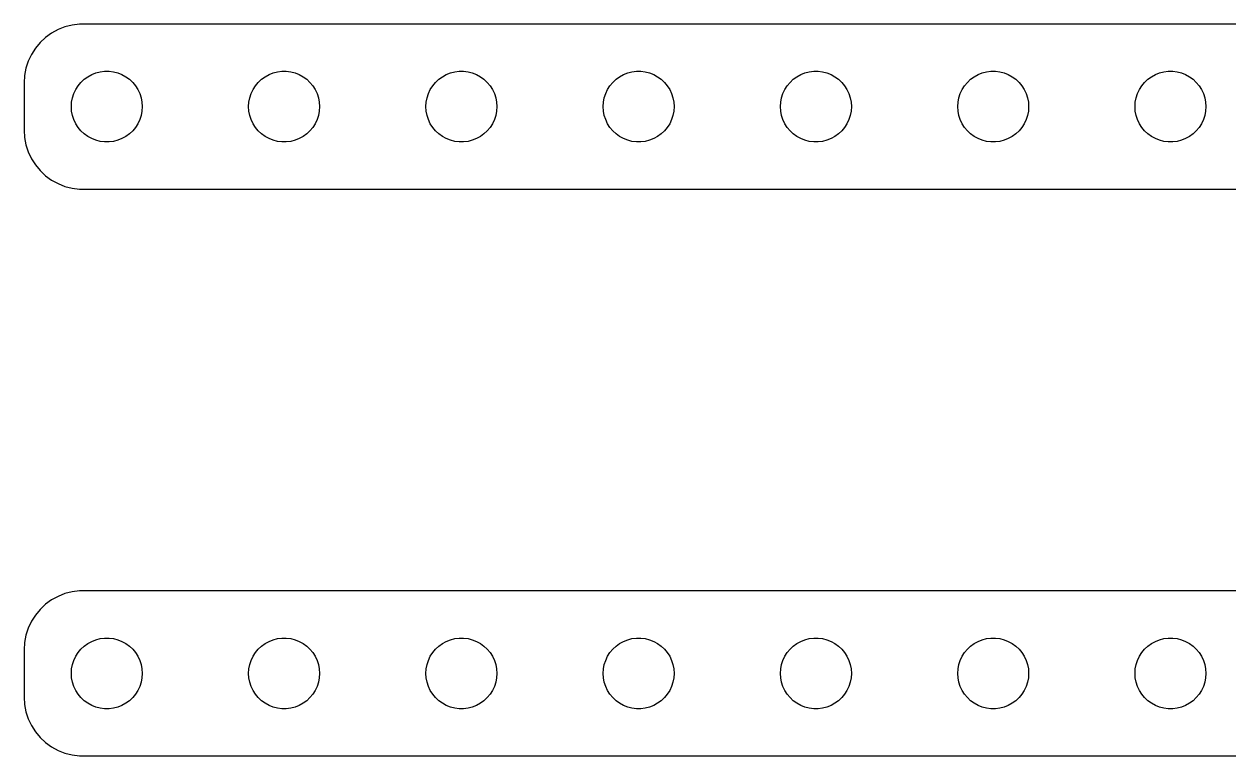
# Model space of a CAD drawing. Header units: metres. Extents: x -97 to 97, y 45 to 75.
# Drawn here: x -97.2 to -46.3, y 44.5 to 75.5 of the extents above; entities that cross this region are included whole.
import ezdxf

# ---------------------------------------------------------------- set-up
doc = ezdxf.new("R2010")
doc.units = ezdxf.units.M

msp = doc.modelspace()

# ---------------------------------------------------------------- linework, layer by layer
for p, q in [((-95.2184, 75.4557), (-95.5225, 75.3776)), ((-94.907, 75.4951), (-95.2184, 75.4557)), ((94.907, 75.4951), (-94.907, 75.4951)), ((-96.0896, 75.1108), (-96.3436, 74.9263)), ((-95.8144, 75.2621), (-96.0896, 75.1108)), ((-95.5225, 75.3776), (-95.8144, 75.2621)), ((-96.7725, 74.4695), (-96.9408, 74.2044)), ((-96.5724, 74.7114), (-96.7725, 74.4695)), ((-96.3436, 74.9263), (-96.5724, 74.7114)), ((-97.0744, 73.9203), (-97.1714, 73.6217)), ((-96.9408, 74.2044), (-97.0744, 73.9203)), ((-97.1714, 73.6217), (-97.2303, 73.3133)), ((-94.3887, 73.3572), (-94.2135, 73.4266)), ((-94.2135, 73.4266), (-94.0311, 73.4734)), ((-94.0311, 73.4734), (-93.8442, 73.497)), ((-93.8442, 73.497), (-93.6558, 73.497)), ((-93.6558, 73.497), (-93.4689, 73.4734)), ((-93.4689, 73.4734), (-93.2865, 73.4266)), ((-93.2865, 73.4266), (-93.1113, 73.3572)), ((-86.8887, 73.3572), (-86.7135, 73.4266)), ((-86.7135, 73.4266), (-86.5311, 73.4734)), ((-86.5311, 73.4734), (-86.3442, 73.497)), ((-86.3442, 73.497), (-86.1558, 73.497)), ((-86.1558, 73.497), (-85.9689, 73.4734)), ((-85.9689, 73.4734), (-85.7865, 73.4266)), ((-85.7865, 73.4266), (-85.6113, 73.3572)), ((-79.3887, 73.3572), (-79.2135, 73.4266)), ((-79.2135, 73.4266), (-79.0311, 73.4734)), ((-79.0311, 73.4734), (-78.8442, 73.497)), ((-78.8442, 73.497), (-78.6558, 73.497)), ((-78.6558, 73.497), (-78.4689, 73.4734)), ((-78.4689, 73.4734), (-78.2865, 73.4266)), ((-78.2865, 73.4266), (-78.1113, 73.3572)), ((-71.8887, 73.3572), (-71.7135, 73.4266)), ((-71.7135, 73.4266), (-71.5311, 73.4734)), ((-71.5311, 73.4734), (-71.3442, 73.497)), ((-71.3442, 73.497), (-71.1558, 73.497)), ((-71.1558, 73.497), (-70.9689, 73.4734)), ((-70.9689, 73.4734), (-70.7865, 73.4266)), ((-70.7865, 73.4266), (-70.6113, 73.3572)), ((-64.3887, 73.3572), (-64.2135, 73.4266)), ((-64.2135, 73.4266), (-64.0311, 73.4734)), ((-64.0311, 73.4734), (-63.8442, 73.497)), ((-63.8442, 73.497), (-63.6558, 73.497)), ((-63.6558, 73.497), (-63.4689, 73.4734)), ((-63.4689, 73.4734), (-63.2865, 73.4266)), ((-63.2865, 73.4266), (-63.1113, 73.3572)), ((-56.8887, 73.3572), (-56.7135, 73.4266)), ((-56.7135, 73.4266), (-56.5311, 73.4734)), ((-56.5311, 73.4734), (-56.3442, 73.497)), ((-56.3442, 73.497), (-56.1558, 73.497)), ((-56.1558, 73.497), (-55.9689, 73.4734)), ((-55.9689, 73.4734), (-55.7865, 73.4266)), ((-55.7865, 73.4266), (-55.6113, 73.3572)), ((-49.3887, 73.3572), (-49.2135, 73.4266)), ((-49.2135, 73.4266), (-49.0311, 73.4734)), ((-49.0311, 73.4734), (-48.8442, 73.497)), ((-48.8442, 73.497), (-48.6558, 73.497)), ((-48.6558, 73.497), (-48.4689, 73.4734)), ((-48.4689, 73.4734), (-48.2865, 73.4266)), ((-48.2865, 73.4266), (-48.1113, 73.3572)), ((-97.2303, 73.3133), (-97.25, 73)), ((-97.25, 73), (-97.25, 71)), ((-94.9635, 72.8817), (-94.8434, 73.0268)), ((-94.8434, 73.0268), (-94.7061, 73.1558)), ((-94.7061, 73.1558), (-94.5537, 73.2665)), ((-94.5537, 73.2665), (-94.3887, 73.3572)), ((-93.1113, 73.3572), (-92.9463, 73.2665)), ((-92.9463, 73.2665), (-92.7939, 73.1558)), ((-92.7939, 73.1558), (-92.6565, 73.0268)), ((-92.6565, 73.0268), (-92.5365, 72.8817)), ((-87.4635, 72.8817), (-87.3434, 73.0268)), ((-87.3434, 73.0268), (-87.2061, 73.1558)), ((-87.2061, 73.1558), (-87.0537, 73.2665)), ((-87.0537, 73.2665), (-86.8887, 73.3572)), ((-85.6113, 73.3572), (-85.4463, 73.2665)), ((-85.4463, 73.2665), (-85.2939, 73.1558)), ((-85.2939, 73.1558), (-85.1565, 73.0268)), ((-85.1565, 73.0268), (-85.0365, 72.8817)), ((-79.9635, 72.8817), (-79.8434, 73.0268)), ((-79.8434, 73.0268), (-79.7061, 73.1558)), ((-79.7061, 73.1558), (-79.5537, 73.2665)), ((-79.5537, 73.2665), (-79.3887, 73.3572)), ((-78.1113, 73.3572), (-77.9463, 73.2665)), ((-77.9463, 73.2665), (-77.7939, 73.1558)), ((-77.7939, 73.1558), (-77.6565, 73.0268)), ((-77.6565, 73.0268), (-77.5365, 72.8817)), ((-72.4635, 72.8817), (-72.3434, 73.0268)), ((-72.3434, 73.0268), (-72.2061, 73.1558)), ((-72.2061, 73.1558), (-72.0537, 73.2665)), ((-72.0537, 73.2665), (-71.8887, 73.3572)), ((-70.6113, 73.3572), (-70.4463, 73.2665)), ((-70.4463, 73.2665), (-70.2939, 73.1558)), ((-70.2939, 73.1558), (-70.1565, 73.0268)), ((-70.1565, 73.0268), (-70.0365, 72.8817)), ((-64.9635, 72.8817), (-64.8434, 73.0268)), ((-64.8434, 73.0268), (-64.7061, 73.1558)), ((-64.7061, 73.1558), (-64.5537, 73.2665)), ((-64.5537, 73.2665), (-64.3887, 73.3572)), ((-63.1113, 73.3572), (-62.9463, 73.2665)), ((-62.9463, 73.2665), (-62.7939, 73.1558)), ((-62.7939, 73.1558), (-62.6565, 73.0268)), ((-62.6565, 73.0268), (-62.5365, 72.8817)), ((-57.4635, 72.8817), (-57.3434, 73.0268)), ((-57.3434, 73.0268), (-57.2061, 73.1558)), ((-57.2061, 73.1558), (-57.0537, 73.2665)), ((-57.0537, 73.2665), (-56.8887, 73.3572)), ((-55.6113, 73.3572), (-55.4463, 73.2665)), ((-55.4463, 73.2665), (-55.2939, 73.1558)), ((-55.2939, 73.1558), (-55.1565, 73.0268)), ((-55.1565, 73.0268), (-55.0365, 72.8817)), ((-49.9635, 72.8817), (-49.8434, 73.0268)), ((-49.8434, 73.0268), (-49.7061, 73.1558)), ((-49.7061, 73.1558), (-49.5537, 73.2665)), ((-49.5537, 73.2665), (-49.3887, 73.3572)), ((-48.1113, 73.3572), (-47.9463, 73.2665)), ((-47.9463, 73.2665), (-47.7939, 73.1558)), ((-47.7939, 73.1558), (-47.6565, 73.0268)), ((-47.6565, 73.0268), (-47.5365, 72.8817)), ((-95.2029, 72.373), (-95.1447, 72.5522)), ((-95.1447, 72.5522), (-95.0645, 72.7226)), ((-95.0645, 72.7226), (-94.9635, 72.8817)), ((-92.5365, 72.8817), (-92.4355, 72.7226)), ((-92.4355, 72.7226), (-92.3553, 72.5522)), ((-92.3553, 72.5522), (-92.2971, 72.373)), ((-87.7029, 72.373), (-87.6447, 72.5522)), ((-87.6447, 72.5522), (-87.5645, 72.7226)), ((-87.5645, 72.7226), (-87.4635, 72.8817)), ((-85.0365, 72.8817), (-84.9355, 72.7226)), ((-84.9355, 72.7226), (-84.8553, 72.5522)), ((-84.8553, 72.5522), (-84.7971, 72.373)), ((-80.2029, 72.373), (-80.1447, 72.5522)), ((-80.1447, 72.5522), (-80.0645, 72.7226)), ((-80.0645, 72.7226), (-79.9635, 72.8817)), ((-77.5365, 72.8817), (-77.4355, 72.7226)), ((-77.4355, 72.7226), (-77.3553, 72.5522)), ((-77.3553, 72.5522), (-77.2971, 72.373)), ((-72.7029, 72.373), (-72.6447, 72.5522)), ((-72.6447, 72.5522), (-72.5645, 72.7226)), ((-72.5645, 72.7226), (-72.4635, 72.8817)), ((-70.0365, 72.8817), (-69.9355, 72.7226)), ((-69.9355, 72.7226), (-69.8553, 72.5522)), ((-69.8553, 72.5522), (-69.7971, 72.373)), ((-65.2029, 72.373), (-65.1447, 72.5522)), ((-65.1447, 72.5522), (-65.0645, 72.7226)), ((-65.0645, 72.7226), (-64.9635, 72.8817)), ((-62.5365, 72.8817), (-62.4355, 72.7226)), ((-62.4355, 72.7226), (-62.3553, 72.5522)), ((-62.3553, 72.5522), (-62.2971, 72.373)), ((-57.7029, 72.373), (-57.6447, 72.5522)), ((-57.6447, 72.5522), (-57.5645, 72.7226)), ((-57.5645, 72.7226), (-57.4635, 72.8817)), ((-55.0365, 72.8817), (-54.9355, 72.7226)), ((-54.9355, 72.7226), (-54.8553, 72.5522)), ((-54.8553, 72.5522), (-54.7971, 72.373)), ((-50.2029, 72.373), (-50.1447, 72.5522)), ((-50.1447, 72.5522), (-50.0645, 72.7226)), ((-50.0645, 72.7226), (-49.9635, 72.8817)), ((-47.5365, 72.8817), (-47.4355, 72.7226)), ((-47.4355, 72.7226), (-47.3553, 72.5522)), ((-47.3553, 72.5522), (-47.2971, 72.373)), ((-95.25, 72), (-95.2382, 72.188)), ((-95.2382, 71.812), (-95.25, 72)), ((-95.2382, 72.188), (-95.2029, 72.373)), ((-92.2971, 72.373), (-92.2618, 72.188)), ((-92.2618, 72.188), (-92.25, 72)), ((-92.25, 72), (-92.2618, 71.812)), ((-87.75, 72), (-87.7382, 72.188)), ((-87.7382, 71.812), (-87.75, 72)), ((-87.7382, 72.188), (-87.7029, 72.373)), ((-84.7971, 72.373), (-84.7618, 72.188)), ((-84.7618, 72.188), (-84.75, 72)), ((-84.75, 72), (-84.7618, 71.812)), ((-80.25, 72), (-80.2382, 72.188)), ((-80.2382, 71.812), (-80.25, 72)), ((-80.2382, 72.188), (-80.2029, 72.373)), ((-77.2971, 72.373), (-77.2618, 72.188)), ((-77.2618, 72.188), (-77.25, 72)), ((-77.25, 72), (-77.2618, 71.812)), ((-72.75, 72), (-72.7382, 72.188)), ((-72.7382, 71.812), (-72.75, 72)), ((-72.7382, 72.188), (-72.7029, 72.373)), ((-69.7971, 72.373), (-69.7618, 72.188)), ((-69.7618, 72.188), (-69.75, 72)), ((-69.75, 72), (-69.7618, 71.812)), ((-65.25, 72), (-65.2382, 72.188)), ((-65.2382, 71.812), (-65.25, 72)), ((-65.2382, 72.188), (-65.2029, 72.373)), ((-62.2971, 72.373), (-62.2618, 72.188)), ((-62.2618, 72.188), (-62.25, 72)), ((-62.25, 72), (-62.2618, 71.812)), ((-57.75, 72), (-57.7382, 72.188)), ((-57.7382, 71.812), (-57.75, 72)), ((-57.7382, 72.188), (-57.7029, 72.373)), ((-54.7971, 72.373), (-54.7618, 72.188)), ((-54.7618, 72.188), (-54.75, 72)), ((-54.75, 72), (-54.7618, 71.812)), ((-50.25, 72), (-50.2382, 72.188)), ((-50.2382, 71.812), (-50.25, 72)), ((-50.2382, 72.188), (-50.2029, 72.373)), ((-47.2971, 72.373), (-47.2618, 72.188)), ((-47.2618, 72.188), (-47.25, 72)), ((-47.25, 72), (-47.2618, 71.812)), ((-95.2029, 71.627), (-95.2382, 71.812)), ((-95.1447, 71.4478), (-95.2029, 71.627)), ((-95.0645, 71.2774), (-95.1447, 71.4478)), ((-92.3553, 71.4478), (-92.4355, 71.2774)), ((-92.2971, 71.627), (-92.3553, 71.4478)), ((-92.2618, 71.812), (-92.2971, 71.627)), ((-87.7029, 71.627), (-87.7382, 71.812)), ((-87.6447, 71.4478), (-87.7029, 71.627)), ((-87.5645, 71.2774), (-87.6447, 71.4478)), ((-84.8553, 71.4478), (-84.9355, 71.2774)), ((-84.7971, 71.627), (-84.8553, 71.4478)), ((-84.7618, 71.812), (-84.7971, 71.627)), ((-80.2029, 71.627), (-80.2382, 71.812)), ((-80.1447, 71.4478), (-80.2029, 71.627)), ((-80.0645, 71.2774), (-80.1447, 71.4478)), ((-77.3553, 71.4478), (-77.4355, 71.2774)), ((-77.2971, 71.627), (-77.3553, 71.4478)), ((-77.2618, 71.812), (-77.2971, 71.627)), ((-72.7029, 71.627), (-72.7382, 71.812)), ((-72.6447, 71.4478), (-72.7029, 71.627)), ((-72.5645, 71.2774), (-72.6447, 71.4478)), ((-69.8553, 71.4478), (-69.9355, 71.2774)), ((-69.7971, 71.627), (-69.8553, 71.4478)), ((-69.7618, 71.812), (-69.7971, 71.627)), ((-65.2029, 71.627), (-65.2382, 71.812)), ((-65.1447, 71.4478), (-65.2029, 71.627)), ((-65.0645, 71.2774), (-65.1447, 71.4478)), ((-62.3553, 71.4478), (-62.4355, 71.2774)), ((-62.2971, 71.627), (-62.3553, 71.4478)), ((-62.2618, 71.812), (-62.2971, 71.627)), ((-57.7029, 71.627), (-57.7382, 71.812)), ((-57.6447, 71.4478), (-57.7029, 71.627)), ((-57.5645, 71.2774), (-57.6447, 71.4478)), ((-54.8553, 71.4478), (-54.9355, 71.2774)), ((-54.7971, 71.627), (-54.8553, 71.4478)), ((-54.7618, 71.812), (-54.7971, 71.627)), ((-50.2029, 71.627), (-50.2382, 71.812)), ((-50.1447, 71.4478), (-50.2029, 71.627)), ((-50.0645, 71.2774), (-50.1447, 71.4478)), ((-47.3553, 71.4478), (-47.4355, 71.2774)), ((-47.2971, 71.627), (-47.3553, 71.4478)), ((-47.2618, 71.812), (-47.2971, 71.627)), ((-97.25, 71), (-97.2303, 70.6867)), ((-94.9635, 71.1183), (-95.0645, 71.2774)), ((-94.8434, 70.9732), (-94.9635, 71.1183)), ((-94.7061, 70.8442), (-94.8434, 70.9732)), ((-92.6565, 70.9732), (-92.7939, 70.8442)), ((-92.5365, 71.1183), (-92.6565, 70.9732)), ((-92.4355, 71.2774), (-92.5365, 71.1183)), ((-87.4635, 71.1183), (-87.5645, 71.2774)), ((-87.3434, 70.9732), (-87.4635, 71.1183)), ((-87.2061, 70.8442), (-87.3434, 70.9732)), ((-85.1565, 70.9732), (-85.2939, 70.8442)), ((-85.0365, 71.1183), (-85.1565, 70.9732)), ((-84.9355, 71.2774), (-85.0365, 71.1183)), ((-79.9635, 71.1183), (-80.0645, 71.2774)), ((-79.8434, 70.9732), (-79.9635, 71.1183)), ((-79.7061, 70.8442), (-79.8434, 70.9732)), ((-77.6565, 70.9732), (-77.7939, 70.8442)), ((-77.5365, 71.1183), (-77.6565, 70.9732)), ((-77.4355, 71.2774), (-77.5365, 71.1183)), ((-72.4635, 71.1183), (-72.5645, 71.2774)), ((-72.3434, 70.9732), (-72.4635, 71.1183)), ((-72.2061, 70.8442), (-72.3434, 70.9732)), ((-70.1565, 70.9732), (-70.2939, 70.8442)), ((-70.0365, 71.1183), (-70.1565, 70.9732)), ((-69.9355, 71.2774), (-70.0365, 71.1183)), ((-64.9635, 71.1183), (-65.0645, 71.2774)), ((-64.8434, 70.9732), (-64.9635, 71.1183)), ((-64.7061, 70.8442), (-64.8434, 70.9732)), ((-62.6565, 70.9732), (-62.7939, 70.8442)), ((-62.5365, 71.1183), (-62.6565, 70.9732)), ((-62.4355, 71.2774), (-62.5365, 71.1183)), ((-57.4635, 71.1183), (-57.5645, 71.2774)), ((-57.3434, 70.9732), (-57.4635, 71.1183)), ((-57.2061, 70.8442), (-57.3434, 70.9732)), ((-55.1565, 70.9732), (-55.2939, 70.8442)), ((-55.0365, 71.1183), (-55.1565, 70.9732)), ((-54.9355, 71.2774), (-55.0365, 71.1183)), ((-49.9635, 71.1183), (-50.0645, 71.2774)), ((-49.8434, 70.9732), (-49.9635, 71.1183)), ((-49.7061, 70.8442), (-49.8434, 70.9732)), ((-47.6565, 70.9732), (-47.7939, 70.8442)), ((-47.5365, 71.1183), (-47.6565, 70.9732)), ((-47.4355, 71.2774), (-47.5365, 71.1183)), ((-97.2303, 70.6867), (-97.1714, 70.3783)), ((-97.1714, 70.3783), (-97.0744, 70.0797)), ((-94.5537, 70.7335), (-94.7061, 70.8442)), ((-94.3887, 70.6428), (-94.5537, 70.7335)), ((-94.2135, 70.5734), (-94.3887, 70.6428)), ((-94.0311, 70.5266), (-94.2135, 70.5734)), ((-93.8442, 70.503), (-94.0311, 70.5266)), ((-93.6558, 70.503), (-93.8442, 70.503)), ((-93.4689, 70.5266), (-93.6558, 70.503)), ((-93.2865, 70.5734), (-93.4689, 70.5266)), ((-93.1113, 70.6428), (-93.2865, 70.5734)), ((-92.9463, 70.7335), (-93.1113, 70.6428)), ((-92.7939, 70.8442), (-92.9463, 70.7335)), ((-87.0537, 70.7335), (-87.2061, 70.8442)), ((-86.8887, 70.6428), (-87.0537, 70.7335)), ((-86.7135, 70.5734), (-86.8887, 70.6428)), ((-86.5311, 70.5266), (-86.7135, 70.5734)), ((-86.3442, 70.503), (-86.5311, 70.5266)), ((-86.1558, 70.503), (-86.3442, 70.503)), ((-85.9689, 70.5266), (-86.1558, 70.503)), ((-85.7865, 70.5734), (-85.9689, 70.5266)), ((-85.6113, 70.6428), (-85.7865, 70.5734)), ((-85.4463, 70.7335), (-85.6113, 70.6428)), ((-85.2939, 70.8442), (-85.4463, 70.7335)), ((-79.5537, 70.7335), (-79.7061, 70.8442)), ((-79.3887, 70.6428), (-79.5537, 70.7335)), ((-79.2135, 70.5734), (-79.3887, 70.6428)), ((-79.0311, 70.5266), (-79.2135, 70.5734)), ((-78.8442, 70.503), (-79.0311, 70.5266)), ((-78.6558, 70.503), (-78.8442, 70.503)), ((-78.4689, 70.5266), (-78.6558, 70.503)), ((-78.2865, 70.5734), (-78.4689, 70.5266)), ((-78.1113, 70.6428), (-78.2865, 70.5734)), ((-77.9463, 70.7335), (-78.1113, 70.6428)), ((-77.7939, 70.8442), (-77.9463, 70.7335)), ((-72.0537, 70.7335), (-72.2061, 70.8442)), ((-71.8887, 70.6428), (-72.0537, 70.7335)), ((-71.7135, 70.5734), (-71.8887, 70.6428)), ((-71.5311, 70.5266), (-71.7135, 70.5734)), ((-71.3442, 70.503), (-71.5311, 70.5266)), ((-71.1558, 70.503), (-71.3442, 70.503)), ((-70.9689, 70.5266), (-71.1558, 70.503)), ((-70.7865, 70.5734), (-70.9689, 70.5266)), ((-70.6113, 70.6428), (-70.7865, 70.5734)), ((-70.4463, 70.7335), (-70.6113, 70.6428)), ((-70.2939, 70.8442), (-70.4463, 70.7335)), ((-64.5537, 70.7335), (-64.7061, 70.8442)), ((-64.3887, 70.6428), (-64.5537, 70.7335)), ((-64.2135, 70.5734), (-64.3887, 70.6428)), ((-64.0311, 70.5266), (-64.2135, 70.5734)), ((-63.8442, 70.503), (-64.0311, 70.5266)), ((-63.6558, 70.503), (-63.8442, 70.503)), ((-63.4689, 70.5266), (-63.6558, 70.503)), ((-63.2865, 70.5734), (-63.4689, 70.5266)), ((-63.1113, 70.6428), (-63.2865, 70.5734)), ((-62.9463, 70.7335), (-63.1113, 70.6428)), ((-62.7939, 70.8442), (-62.9463, 70.7335)), ((-57.0537, 70.7335), (-57.2061, 70.8442)), ((-56.8887, 70.6428), (-57.0537, 70.7335)), ((-56.7135, 70.5734), (-56.8887, 70.6428)), ((-56.5311, 70.5266), (-56.7135, 70.5734)), ((-56.3442, 70.503), (-56.5311, 70.5266)), ((-56.1558, 70.503), (-56.3442, 70.503)), ((-55.9689, 70.5266), (-56.1558, 70.503)), ((-55.7865, 70.5734), (-55.9689, 70.5266)), ((-55.6113, 70.6428), (-55.7865, 70.5734)), ((-55.4463, 70.7335), (-55.6113, 70.6428)), ((-55.2939, 70.8442), (-55.4463, 70.7335)), ((-49.5537, 70.7335), (-49.7061, 70.8442)), ((-49.3887, 70.6428), (-49.5537, 70.7335)), ((-49.2135, 70.5734), (-49.3887, 70.6428)), ((-49.0311, 70.5266), (-49.2135, 70.5734)), ((-48.8442, 70.503), (-49.0311, 70.5266)), ((-48.6558, 70.503), (-48.8442, 70.503)), ((-48.4689, 70.5266), (-48.6558, 70.503)), ((-48.2865, 70.5734), (-48.4689, 70.5266)), ((-48.1113, 70.6428), (-48.2865, 70.5734)), ((-47.9463, 70.7335), (-48.1113, 70.6428)), ((-47.7939, 70.8442), (-47.9463, 70.7335)), ((-97.0744, 70.0797), (-96.9408, 69.7956)), ((-96.9408, 69.7956), (-96.7725, 69.5305)), ((-96.7725, 69.5305), (-96.5724, 69.2886)), ((-96.5724, 69.2886), (-96.3436, 69.0737)), ((-96.3436, 69.0737), (-96.0896, 68.8892)), ((-96.0896, 68.8892), (-95.8144, 68.7379)), ((-95.8144, 68.7379), (-95.5225, 68.6224)), ((-95.5225, 68.6224), (-95.2184, 68.5443)), ((-95.2184, 68.5443), (-94.907, 68.5049)), ((-94.907, 68.5049), (94.907, 68.5049)), ((-94.907, 51.4951), (-95.2184, 51.4557)), ((94.907, 51.4951), (-94.907, 51.4951)), ((-96.0896, 51.1108), (-96.3436, 50.9263)), ((-95.8144, 51.2621), (-96.0896, 51.1108)), ((-95.5225, 51.3776), (-95.8144, 51.2621)), ((-95.2184, 51.4557), (-95.5225, 51.3776)), ((-96.7725, 50.4695), (-96.9408, 50.2044)), ((-96.5724, 50.7114), (-96.7725, 50.4695)), ((-96.3436, 50.9263), (-96.5724, 50.7114)), ((-96.9408, 50.2044), (-97.0744, 49.9203)), ((-97.1714, 49.6217), (-97.2303, 49.3133)), ((-97.0744, 49.9203), (-97.1714, 49.6217)), ((-94.2135, 49.4266), (-94.0311, 49.4734)), ((-94.0311, 49.4734), (-93.8442, 49.497)), ((-93.8442, 49.497), (-93.6558, 49.497)), ((-93.6558, 49.497), (-93.4689, 49.4734)), ((-93.4689, 49.4734), (-93.2865, 49.4266)), ((-86.7135, 49.4266), (-86.5311, 49.4734)), ((-86.5311, 49.4734), (-86.3442, 49.497)), ((-86.3442, 49.497), (-86.1558, 49.497)), ((-86.1558, 49.497), (-85.9689, 49.4734)), ((-85.9689, 49.4734), (-85.7865, 49.4266)), ((-79.2135, 49.4266), (-79.0311, 49.4734)), ((-79.0311, 49.4734), (-78.8442, 49.497)), ((-78.8442, 49.497), (-78.6558, 49.497)), ((-78.6558, 49.497), (-78.4689, 49.4734)), ((-78.4689, 49.4734), (-78.2865, 49.4266)), ((-71.7135, 49.4266), (-71.5311, 49.4734)), ((-71.5311, 49.4734), (-71.3442, 49.497)), ((-71.3442, 49.497), (-71.1558, 49.497)), ((-71.1558, 49.497), (-70.9689, 49.4734)), ((-70.9689, 49.4734), (-70.7865, 49.4266)), ((-64.2135, 49.4266), (-64.0311, 49.4734)), ((-64.0311, 49.4734), (-63.8442, 49.497)), ((-63.8442, 49.497), (-63.6558, 49.497)), ((-63.6558, 49.497), (-63.4689, 49.4734)), ((-63.4689, 49.4734), (-63.2865, 49.4266)), ((-56.7135, 49.4266), (-56.5311, 49.4734)), ((-56.5311, 49.4734), (-56.3442, 49.497)), ((-56.3442, 49.497), (-56.1558, 49.497)), ((-56.1558, 49.497), (-55.9689, 49.4734)), ((-55.9689, 49.4734), (-55.7865, 49.4266)), ((-49.2135, 49.4266), (-49.0311, 49.4734)), ((-49.0311, 49.4734), (-48.8442, 49.497)), ((-48.8442, 49.497), (-48.6558, 49.497)), ((-48.6558, 49.497), (-48.4689, 49.4734)), ((-48.4689, 49.4734), (-48.2865, 49.4266)), ((-97.2303, 49.3133), (-97.25, 49)), ((-97.25, 49), (-97.25, 47)), ((-94.9635, 48.8817), (-94.8434, 49.0268)), ((-94.8434, 49.0268), (-94.7061, 49.1558)), ((-94.7061, 49.1558), (-94.5537, 49.2665)), ((-94.5537, 49.2665), (-94.3887, 49.3572)), ((-94.3887, 49.3572), (-94.2135, 49.4266)), ((-93.2865, 49.4266), (-93.1113, 49.3572)), ((-93.1113, 49.3572), (-92.9463, 49.2665)), ((-92.9463, 49.2665), (-92.7939, 49.1558)), ((-92.7939, 49.1558), (-92.6565, 49.0268)), ((-92.6565, 49.0268), (-92.5365, 48.8817)), ((-87.4635, 48.8817), (-87.3434, 49.0268)), ((-87.3434, 49.0268), (-87.2061, 49.1558)), ((-87.2061, 49.1558), (-87.0537, 49.2665)), ((-87.0537, 49.2665), (-86.8887, 49.3572)), ((-86.8887, 49.3572), (-86.7135, 49.4266)), ((-85.7865, 49.4266), (-85.6113, 49.3572)), ((-85.6113, 49.3572), (-85.4463, 49.2665)), ((-85.4463, 49.2665), (-85.2939, 49.1558)), ((-85.2939, 49.1558), (-85.1565, 49.0268)), ((-85.1565, 49.0268), (-85.0365, 48.8817)), ((-79.9635, 48.8817), (-79.8434, 49.0268)), ((-79.8434, 49.0268), (-79.7061, 49.1558)), ((-79.7061, 49.1558), (-79.5537, 49.2665)), ((-79.5537, 49.2665), (-79.3887, 49.3572)), ((-79.3887, 49.3572), (-79.2135, 49.4266)), ((-78.2865, 49.4266), (-78.1113, 49.3572)), ((-78.1113, 49.3572), (-77.9463, 49.2665)), ((-77.9463, 49.2665), (-77.7939, 49.1558)), ((-77.7939, 49.1558), (-77.6565, 49.0268)), ((-77.6565, 49.0268), (-77.5365, 48.8817)), ((-72.4635, 48.8817), (-72.3434, 49.0268)), ((-72.3434, 49.0268), (-72.2061, 49.1558)), ((-72.2061, 49.1558), (-72.0537, 49.2665)), ((-72.0537, 49.2665), (-71.8887, 49.3572)), ((-71.8887, 49.3572), (-71.7135, 49.4266)), ((-70.7865, 49.4266), (-70.6113, 49.3572)), ((-70.6113, 49.3572), (-70.4463, 49.2665)), ((-70.4463, 49.2665), (-70.2939, 49.1558)), ((-70.2939, 49.1558), (-70.1565, 49.0268)), ((-70.1565, 49.0268), (-70.0365, 48.8817)), ((-64.9635, 48.8817), (-64.8434, 49.0268)), ((-64.8434, 49.0268), (-64.7061, 49.1558)), ((-64.7061, 49.1558), (-64.5537, 49.2665)), ((-64.5537, 49.2665), (-64.3887, 49.3572)), ((-64.3887, 49.3572), (-64.2135, 49.4266)), ((-63.2865, 49.4266), (-63.1113, 49.3572)), ((-63.1113, 49.3572), (-62.9463, 49.2665)), ((-62.9463, 49.2665), (-62.7939, 49.1558)), ((-62.7939, 49.1558), (-62.6565, 49.0268)), ((-62.6565, 49.0268), (-62.5365, 48.8817)), ((-57.4635, 48.8817), (-57.3434, 49.0268)), ((-57.3434, 49.0268), (-57.2061, 49.1558)), ((-57.2061, 49.1558), (-57.0537, 49.2665)), ((-57.0537, 49.2665), (-56.8887, 49.3572)), ((-56.8887, 49.3572), (-56.7135, 49.4266)), ((-55.7865, 49.4266), (-55.6113, 49.3572)), ((-55.6113, 49.3572), (-55.4463, 49.2665)), ((-55.4463, 49.2665), (-55.2939, 49.1558)), ((-55.2939, 49.1558), (-55.1565, 49.0268)), ((-55.1565, 49.0268), (-55.0365, 48.8817)), ((-49.9635, 48.8817), (-49.8434, 49.0268)), ((-49.8434, 49.0268), (-49.7061, 49.1558)), ((-49.7061, 49.1558), (-49.5537, 49.2665)), ((-49.5537, 49.2665), (-49.3887, 49.3572)), ((-49.3887, 49.3572), (-49.2135, 49.4266)), ((-48.2865, 49.4266), (-48.1113, 49.3572)), ((-48.1113, 49.3572), (-47.9463, 49.2665)), ((-47.9463, 49.2665), (-47.7939, 49.1558)), ((-47.7939, 49.1558), (-47.6565, 49.0268)), ((-47.6565, 49.0268), (-47.5365, 48.8817)), ((-95.2029, 48.373), (-95.1447, 48.5522)), ((-95.1447, 48.5522), (-95.0645, 48.7226)), ((-95.0645, 48.7226), (-94.9635, 48.8817)), ((-92.5365, 48.8817), (-92.4355, 48.7226)), ((-92.4355, 48.7226), (-92.3553, 48.5522)), ((-92.3553, 48.5522), (-92.2971, 48.373)), ((-87.7029, 48.373), (-87.6447, 48.5522)), ((-87.6447, 48.5522), (-87.5645, 48.7226)), ((-87.5645, 48.7226), (-87.4635, 48.8817)), ((-85.0365, 48.8817), (-84.9355, 48.7226)), ((-84.9355, 48.7226), (-84.8553, 48.5522)), ((-84.8553, 48.5522), (-84.7971, 48.373)), ((-80.2029, 48.373), (-80.1447, 48.5522)), ((-80.1447, 48.5522), (-80.0645, 48.7226)), ((-80.0645, 48.7226), (-79.9635, 48.8817)), ((-77.5365, 48.8817), (-77.4355, 48.7226)), ((-77.4355, 48.7226), (-77.3553, 48.5522)), ((-77.3553, 48.5522), (-77.2971, 48.373)), ((-72.7029, 48.373), (-72.6447, 48.5522)), ((-72.6447, 48.5522), (-72.5645, 48.7226)), ((-72.5645, 48.7226), (-72.4635, 48.8817)), ((-70.0365, 48.8817), (-69.9355, 48.7226)), ((-69.9355, 48.7226), (-69.8553, 48.5522)), ((-69.8553, 48.5522), (-69.7971, 48.373)), ((-65.2029, 48.373), (-65.1447, 48.5522)), ((-65.1447, 48.5522), (-65.0645, 48.7226)), ((-65.0645, 48.7226), (-64.9635, 48.8817)), ((-62.5365, 48.8817), (-62.4355, 48.7226)), ((-62.4355, 48.7226), (-62.3553, 48.5522)), ((-62.3553, 48.5522), (-62.2971, 48.373)), ((-57.7029, 48.373), (-57.6447, 48.5522)), ((-57.6447, 48.5522), (-57.5645, 48.7226)), ((-57.5645, 48.7226), (-57.4635, 48.8817)), ((-55.0365, 48.8817), (-54.9355, 48.7226)), ((-54.9355, 48.7226), (-54.8553, 48.5522)), ((-54.8553, 48.5522), (-54.7971, 48.373)), ((-50.2029, 48.373), (-50.1447, 48.5522)), ((-50.1447, 48.5522), (-50.0645, 48.7226)), ((-50.0645, 48.7226), (-49.9635, 48.8817)), ((-47.5365, 48.8817), (-47.4355, 48.7226)), ((-47.4355, 48.7226), (-47.3553, 48.5522)), ((-47.3553, 48.5522), (-47.2971, 48.373)), ((-95.25, 48), (-95.2382, 48.188)), ((-95.2382, 47.812), (-95.25, 48)), ((-95.2382, 48.188), (-95.2029, 48.373)), ((-92.2971, 48.373), (-92.2618, 48.188)), ((-92.2618, 48.188), (-92.25, 48)), ((-92.25, 48), (-92.2618, 47.812)), ((-87.75, 48), (-87.7382, 48.188)), ((-87.7382, 47.812), (-87.75, 48)), ((-87.7382, 48.188), (-87.7029, 48.373)), ((-84.7971, 48.373), (-84.7618, 48.188)), ((-84.7618, 48.188), (-84.75, 48)), ((-84.75, 48), (-84.7618, 47.812)), ((-80.25, 48), (-80.2382, 48.188)), ((-80.2382, 47.812), (-80.25, 48)), ((-80.2382, 48.188), (-80.2029, 48.373)), ((-77.2971, 48.373), (-77.2618, 48.188)), ((-77.2618, 48.188), (-77.25, 48)), ((-77.25, 48), (-77.2618, 47.812)), ((-72.75, 48), (-72.7382, 48.188)), ((-72.7382, 47.812), (-72.75, 48)), ((-72.7382, 48.188), (-72.7029, 48.373)), ((-69.7971, 48.373), (-69.7618, 48.188)), ((-69.7618, 48.188), (-69.75, 48)), ((-69.75, 48), (-69.7618, 47.812)), ((-65.25, 48), (-65.2382, 48.188)), ((-65.2382, 47.812), (-65.25, 48)), ((-65.2382, 48.188), (-65.2029, 48.373)), ((-62.2971, 48.373), (-62.2618, 48.188)), ((-62.2618, 48.188), (-62.25, 48)), ((-62.25, 48), (-62.2618, 47.812)), ((-57.75, 48), (-57.7382, 48.188)), ((-57.7382, 47.812), (-57.75, 48)), ((-57.7382, 48.188), (-57.7029, 48.373)), ((-54.7971, 48.373), (-54.7618, 48.188)), ((-54.7618, 48.188), (-54.75, 48)), ((-54.75, 48), (-54.7618, 47.812)), ((-50.25, 48), (-50.2382, 48.188)), ((-50.2382, 47.812), (-50.25, 48)), ((-50.2382, 48.188), (-50.2029, 48.373)), ((-47.2971, 48.373), (-47.2618, 48.188)), ((-47.2618, 48.188), (-47.25, 48)), ((-47.25, 48), (-47.2618, 47.812)), ((-95.2029, 47.627), (-95.2382, 47.812)), ((-95.1447, 47.4478), (-95.2029, 47.627)), ((-95.0645, 47.2774), (-95.1447, 47.4478)), ((-92.3553, 47.4478), (-92.4355, 47.2774)), ((-92.2971, 47.627), (-92.3553, 47.4478)), ((-92.2618, 47.812), (-92.2971, 47.627)), ((-87.7029, 47.627), (-87.7382, 47.812)), ((-87.6447, 47.4478), (-87.7029, 47.627)), ((-87.5645, 47.2774), (-87.6447, 47.4478)), ((-84.8553, 47.4478), (-84.9355, 47.2774)), ((-84.7971, 47.627), (-84.8553, 47.4478)), ((-84.7618, 47.812), (-84.7971, 47.627)), ((-80.2029, 47.627), (-80.2382, 47.812)), ((-80.1447, 47.4478), (-80.2029, 47.627)), ((-80.0645, 47.2774), (-80.1447, 47.4478)), ((-77.3553, 47.4478), (-77.4355, 47.2774)), ((-77.2971, 47.627), (-77.3553, 47.4478)), ((-77.2618, 47.812), (-77.2971, 47.627)), ((-72.7029, 47.627), (-72.7382, 47.812)), ((-72.6447, 47.4478), (-72.7029, 47.627)), ((-72.5645, 47.2774), (-72.6447, 47.4478)), ((-69.8553, 47.4478), (-69.9355, 47.2774)), ((-69.7971, 47.627), (-69.8553, 47.4478)), ((-69.7618, 47.812), (-69.7971, 47.627)), ((-65.2029, 47.627), (-65.2382, 47.812)), ((-65.1447, 47.4478), (-65.2029, 47.627)), ((-65.0645, 47.2774), (-65.1447, 47.4478)), ((-62.3553, 47.4478), (-62.4355, 47.2774)), ((-62.2971, 47.627), (-62.3553, 47.4478)), ((-62.2618, 47.812), (-62.2971, 47.627)), ((-57.7029, 47.627), (-57.7382, 47.812)), ((-57.6447, 47.4478), (-57.7029, 47.627)), ((-57.5645, 47.2774), (-57.6447, 47.4478)), ((-54.8553, 47.4478), (-54.9355, 47.2774)), ((-54.7971, 47.627), (-54.8553, 47.4478)), ((-54.7618, 47.812), (-54.7971, 47.627)), ((-50.2029, 47.627), (-50.2382, 47.812)), ((-50.1447, 47.4478), (-50.2029, 47.627)), ((-50.0645, 47.2774), (-50.1447, 47.4478)), ((-47.3553, 47.4478), (-47.4355, 47.2774)), ((-47.2971, 47.627), (-47.3553, 47.4478)), ((-47.2618, 47.812), (-47.2971, 47.627)), ((-97.25, 47), (-97.2303, 46.6867)), ((-94.9635, 47.1183), (-95.0645, 47.2774)), ((-94.8434, 46.9732), (-94.9635, 47.1183)), ((-94.7061, 46.8442), (-94.8434, 46.9732)), ((-92.6565, 46.9732), (-92.7939, 46.8442)), ((-92.5365, 47.1183), (-92.6565, 46.9732)), ((-92.4355, 47.2774), (-92.5365, 47.1183)), ((-87.4635, 47.1183), (-87.5645, 47.2774)), ((-87.3434, 46.9732), (-87.4635, 47.1183)), ((-87.2061, 46.8442), (-87.3434, 46.9732)), ((-85.1565, 46.9732), (-85.2939, 46.8442)), ((-85.0365, 47.1183), (-85.1565, 46.9732)), ((-84.9355, 47.2774), (-85.0365, 47.1183)), ((-79.9635, 47.1183), (-80.0645, 47.2774)), ((-79.8434, 46.9732), (-79.9635, 47.1183)), ((-79.7061, 46.8442), (-79.8434, 46.9732)), ((-77.6565, 46.9732), (-77.7939, 46.8442)), ((-77.5365, 47.1183), (-77.6565, 46.9732)), ((-77.4355, 47.2774), (-77.5365, 47.1183)), ((-72.4635, 47.1183), (-72.5645, 47.2774)), ((-72.3434, 46.9732), (-72.4635, 47.1183)), ((-72.2061, 46.8442), (-72.3434, 46.9732)), ((-70.1565, 46.9732), (-70.2939, 46.8442)), ((-70.0365, 47.1183), (-70.1565, 46.9732)), ((-69.9355, 47.2774), (-70.0365, 47.1183)), ((-64.9635, 47.1183), (-65.0645, 47.2774)), ((-64.8434, 46.9732), (-64.9635, 47.1183)), ((-64.7061, 46.8442), (-64.8434, 46.9732)), ((-62.6565, 46.9732), (-62.7939, 46.8442)), ((-62.5365, 47.1183), (-62.6565, 46.9732)), ((-62.4355, 47.2774), (-62.5365, 47.1183)), ((-57.4635, 47.1183), (-57.5645, 47.2774)), ((-57.3434, 46.9732), (-57.4635, 47.1183)), ((-57.2061, 46.8442), (-57.3434, 46.9732)), ((-55.1565, 46.9732), (-55.2939, 46.8442)), ((-55.0365, 47.1183), (-55.1565, 46.9732)), ((-54.9355, 47.2774), (-55.0365, 47.1183)), ((-49.9635, 47.1183), (-50.0645, 47.2774)), ((-49.8434, 46.9732), (-49.9635, 47.1183)), ((-49.7061, 46.8442), (-49.8434, 46.9732)), ((-47.6565, 46.9732), (-47.7939, 46.8442)), ((-47.5365, 47.1183), (-47.6565, 46.9732)), ((-47.4355, 47.2774), (-47.5365, 47.1183)), ((-97.2303, 46.6867), (-97.1714, 46.3783)), ((-94.5537, 46.7335), (-94.7061, 46.8442)), ((-94.3887, 46.6428), (-94.5537, 46.7335)), ((-94.2135, 46.5734), (-94.3887, 46.6428)), ((-94.0311, 46.5266), (-94.2135, 46.5734)), ((-93.8442, 46.503), (-94.0311, 46.5266)), ((-93.6558, 46.503), (-93.8442, 46.503)), ((-93.4689, 46.5266), (-93.6558, 46.503)), ((-93.2865, 46.5734), (-93.4689, 46.5266)), ((-93.1113, 46.6428), (-93.2865, 46.5734)), ((-92.9463, 46.7335), (-93.1113, 46.6428)), ((-92.7939, 46.8442), (-92.9463, 46.7335)), ((-87.0537, 46.7335), (-87.2061, 46.8442)), ((-86.8887, 46.6428), (-87.0537, 46.7335)), ((-86.7135, 46.5734), (-86.8887, 46.6428)), ((-86.5311, 46.5266), (-86.7135, 46.5734)), ((-86.3442, 46.503), (-86.5311, 46.5266)), ((-86.1558, 46.503), (-86.3442, 46.503)), ((-85.9689, 46.5266), (-86.1558, 46.503)), ((-85.7865, 46.5734), (-85.9689, 46.5266)), ((-85.6113, 46.6428), (-85.7865, 46.5734)), ((-85.4463, 46.7335), (-85.6113, 46.6428)), ((-85.2939, 46.8442), (-85.4463, 46.7335)), ((-79.5537, 46.7335), (-79.7061, 46.8442)), ((-79.3887, 46.6428), (-79.5537, 46.7335)), ((-79.2135, 46.5734), (-79.3887, 46.6428)), ((-79.0311, 46.5266), (-79.2135, 46.5734)), ((-78.8442, 46.503), (-79.0311, 46.5266)), ((-78.6558, 46.503), (-78.8442, 46.503)), ((-78.4689, 46.5266), (-78.6558, 46.503)), ((-78.2865, 46.5734), (-78.4689, 46.5266)), ((-78.1113, 46.6428), (-78.2865, 46.5734)), ((-77.9463, 46.7335), (-78.1113, 46.6428)), ((-77.7939, 46.8442), (-77.9463, 46.7335)), ((-72.0537, 46.7335), (-72.2061, 46.8442)), ((-71.8887, 46.6428), (-72.0537, 46.7335)), ((-71.7135, 46.5734), (-71.8887, 46.6428)), ((-71.5311, 46.5266), (-71.7135, 46.5734)), ((-71.3442, 46.503), (-71.5311, 46.5266)), ((-71.1558, 46.503), (-71.3442, 46.503)), ((-70.9689, 46.5266), (-71.1558, 46.503)), ((-70.7865, 46.5734), (-70.9689, 46.5266)), ((-70.6113, 46.6428), (-70.7865, 46.5734)), ((-70.4463, 46.7335), (-70.6113, 46.6428)), ((-70.2939, 46.8442), (-70.4463, 46.7335)), ((-64.5537, 46.7335), (-64.7061, 46.8442)), ((-64.3887, 46.6428), (-64.5537, 46.7335)), ((-64.2135, 46.5734), (-64.3887, 46.6428)), ((-64.0311, 46.5266), (-64.2135, 46.5734)), ((-63.8442, 46.503), (-64.0311, 46.5266)), ((-63.6558, 46.503), (-63.8442, 46.503)), ((-63.4689, 46.5266), (-63.6558, 46.503)), ((-63.2865, 46.5734), (-63.4689, 46.5266)), ((-63.1113, 46.6428), (-63.2865, 46.5734)), ((-62.9463, 46.7335), (-63.1113, 46.6428)), ((-62.7939, 46.8442), (-62.9463, 46.7335)), ((-57.0537, 46.7335), (-57.2061, 46.8442)), ((-56.8887, 46.6428), (-57.0537, 46.7335)), ((-56.7135, 46.5734), (-56.8887, 46.6428)), ((-56.5311, 46.5266), (-56.7135, 46.5734)), ((-56.3442, 46.503), (-56.5311, 46.5266)), ((-56.1558, 46.503), (-56.3442, 46.503)), ((-55.9689, 46.5266), (-56.1558, 46.503)), ((-55.7865, 46.5734), (-55.9689, 46.5266)), ((-55.6113, 46.6428), (-55.7865, 46.5734)), ((-55.4463, 46.7335), (-55.6113, 46.6428)), ((-55.2939, 46.8442), (-55.4463, 46.7335)), ((-49.5537, 46.7335), (-49.7061, 46.8442)), ((-49.3887, 46.6428), (-49.5537, 46.7335)), ((-49.2135, 46.5734), (-49.3887, 46.6428)), ((-49.0311, 46.5266), (-49.2135, 46.5734)), ((-48.8442, 46.503), (-49.0311, 46.5266)), ((-48.6558, 46.503), (-48.8442, 46.503)), ((-48.4689, 46.5266), (-48.6558, 46.503)), ((-48.2865, 46.5734), (-48.4689, 46.5266)), ((-48.1113, 46.6428), (-48.2865, 46.5734)), ((-47.9463, 46.7335), (-48.1113, 46.6428)), ((-47.7939, 46.8442), (-47.9463, 46.7335)), ((-97.1714, 46.3783), (-97.0744, 46.0797)), ((-97.0744, 46.0797), (-96.9408, 45.7956)), ((-96.9408, 45.7956), (-96.7725, 45.5305)), ((-96.7725, 45.5305), (-96.5724, 45.2886)), ((-96.5724, 45.2886), (-96.3436, 45.0737)), ((-96.3436, 45.0737), (-96.0896, 44.8892)), ((-96.0896, 44.8892), (-95.8144, 44.7379)), ((-95.8144, 44.7379), (-95.5225, 44.6224)), ((-95.5225, 44.6224), (-95.2184, 44.5443)), ((-95.2184, 44.5443), (-94.907, 44.5049)), ((-94.907, 44.5049), (94.907, 44.5049))]:
    msp.add_line(p, q)

doc.saveas('drawing.dxf')
